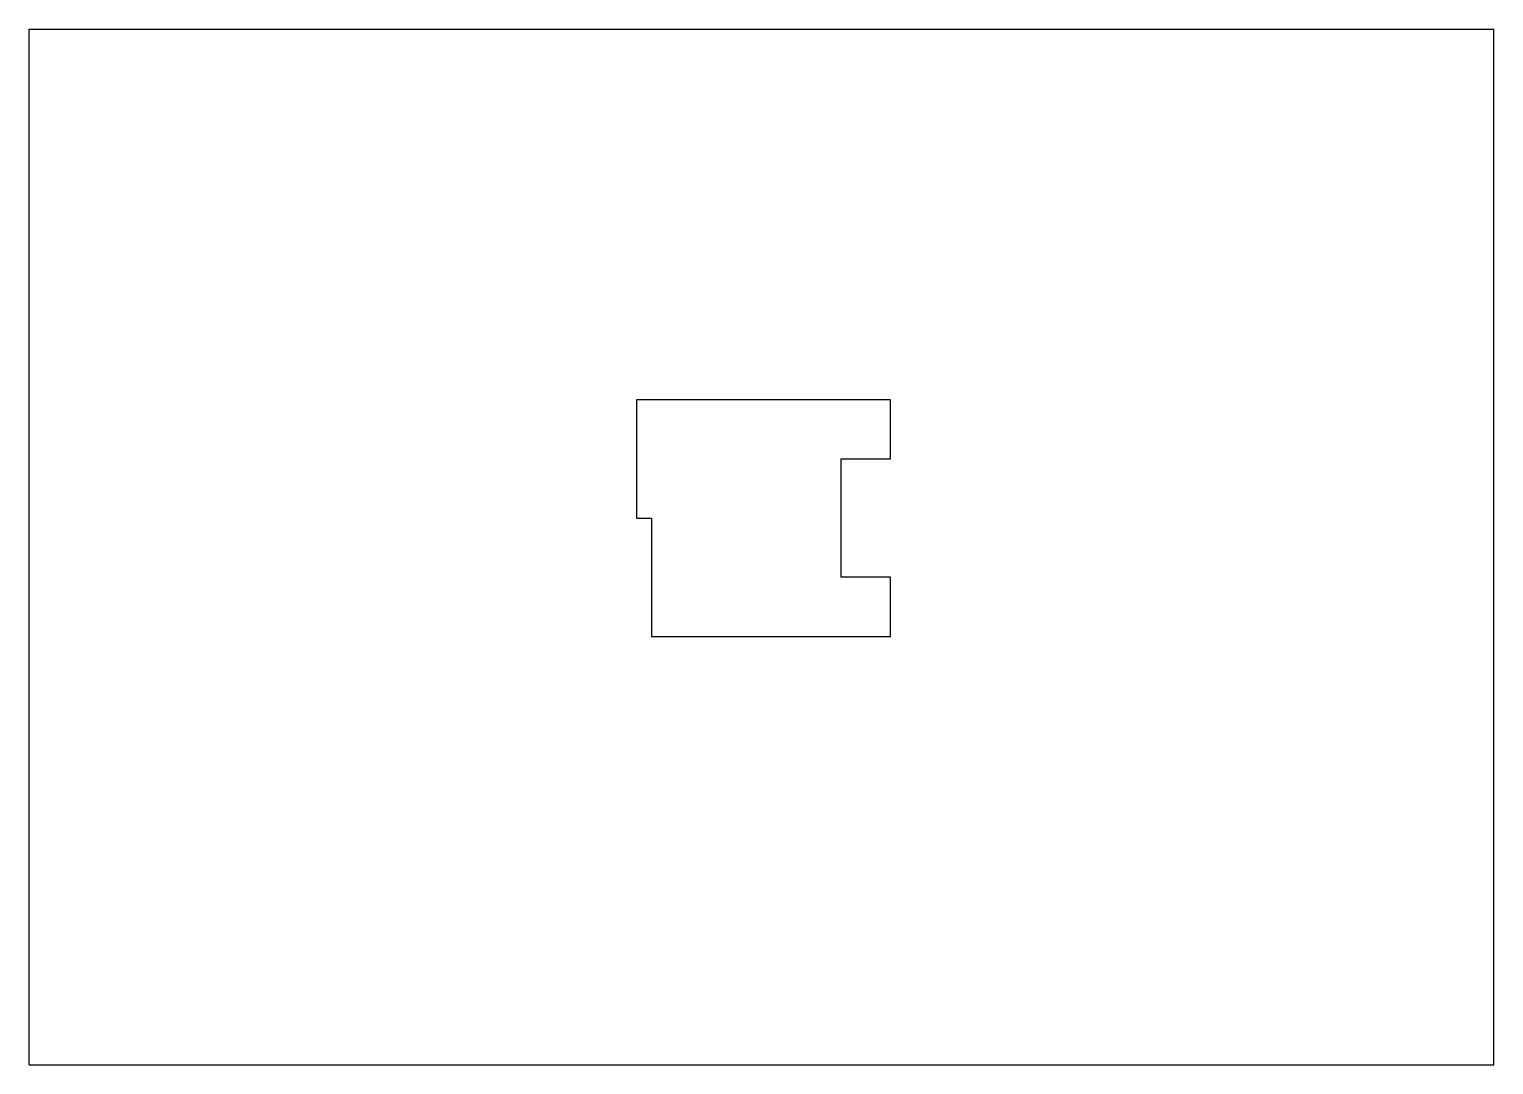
# Model space of a CAD drawing. Header units: millimetres. Extents: x 0 to 297, y 0 to 210.
import ezdxf

# ---------------------------------------------------------------- set-up
doc = ezdxf.new("R2010")
doc.units = ezdxf.units.MM
doc.header["$LTSCALE"] = 16.335
doc.layers.get('0').update_dxf_attribs({"linetype": 'CONTINUOUS'})

msp = doc.modelspace()

# ---------------------------------------------------------------- linework, layer by layer
at = {"color": 7, "linetype": 'CONTINUOUS'}
for p, q in [((0, 0), (0, 210)), ((0, 210), (297, 210)), ((297, 0), (297, 210)), ((123.17, 134.85), (123.17, 110.85)), ((174.67, 134.85), (123.17, 134.85)), ((174.67, 122.85), (174.67, 134.85)), ((164.67, 122.85), (174.67, 122.85)), ((164.67, 98.85), (164.67, 122.85)), ((123.17, 110.85), (126.17, 110.85)), ((126.17, 110.85), (126.17, 86.85)), ((174.67, 98.85), (164.67, 98.85)), ((174.67, 86.85), (174.67, 98.85)), ((126.17, 86.85), (174.67, 86.85)), ((0, 0), (297, 0))]:
    msp.add_line(p, q, dxfattribs=at)

doc.saveas('drawing.dxf')
